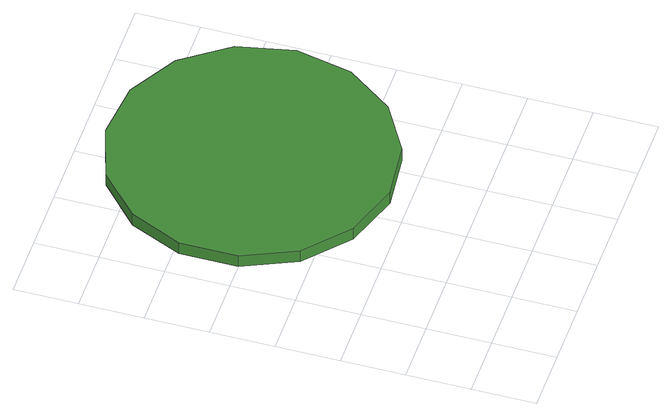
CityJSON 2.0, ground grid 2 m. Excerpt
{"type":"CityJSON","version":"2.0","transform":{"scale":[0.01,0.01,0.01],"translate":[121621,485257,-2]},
"CityObjects":{
"tree1":{"type":"SolitaryVegetationObject","attributes":{"function":"something"}},
"tree2":{"type":"SolitaryVegetationObject","attributes":{"function":"something"}},
"tree3":{"type":"SolitaryVegetationObject","attributes":{"function":"something"},"geometry":[{"type":"MultiSurface","lod":"1","boundaries":[[[0,1,2,3,4,5,6,7,8,9,10,11,12,13,14]],[[15,16,17,18,19,20,21,22,23,24,25,26,27,28,29]],[[0,29,28,1]],[[1,28,27,2]],[[2,27,26,3]],[[3,26,25,4]],[[4,25,24,5]],[[5,24,23,6]],[[6,23,22,7]],[[7,22,21,8]],[[8,21,20,9]],[[9,20,19,10]],[[10,19,18,11]],[[11,18,17,12]],[[12,17,16,13]],[[13,16,15,14]],[[14,15,29,0]]]}]}
},
"vertices":[
[951,892,118],[913,1070,118],[806,1217,118],[649,1308,118],[468,1327,118],[295,1271,118],[160,1149,118],[86,983,118],[86,801,118],[160,635,118],[295,514,118],[468,457,118],[649,476,118],[806,567,118],[913,714,118],[913,714,74],[806,567,74],[649,476,74],[468,457,74],[295,514,74],[160,635,74],[86,801,74],[86,983,74],[160,1149,74],[295,1271,74],[468,1327,74],[649,1308,74],[806,1217,74],[913,1070,74],[951,892,74]
]}
